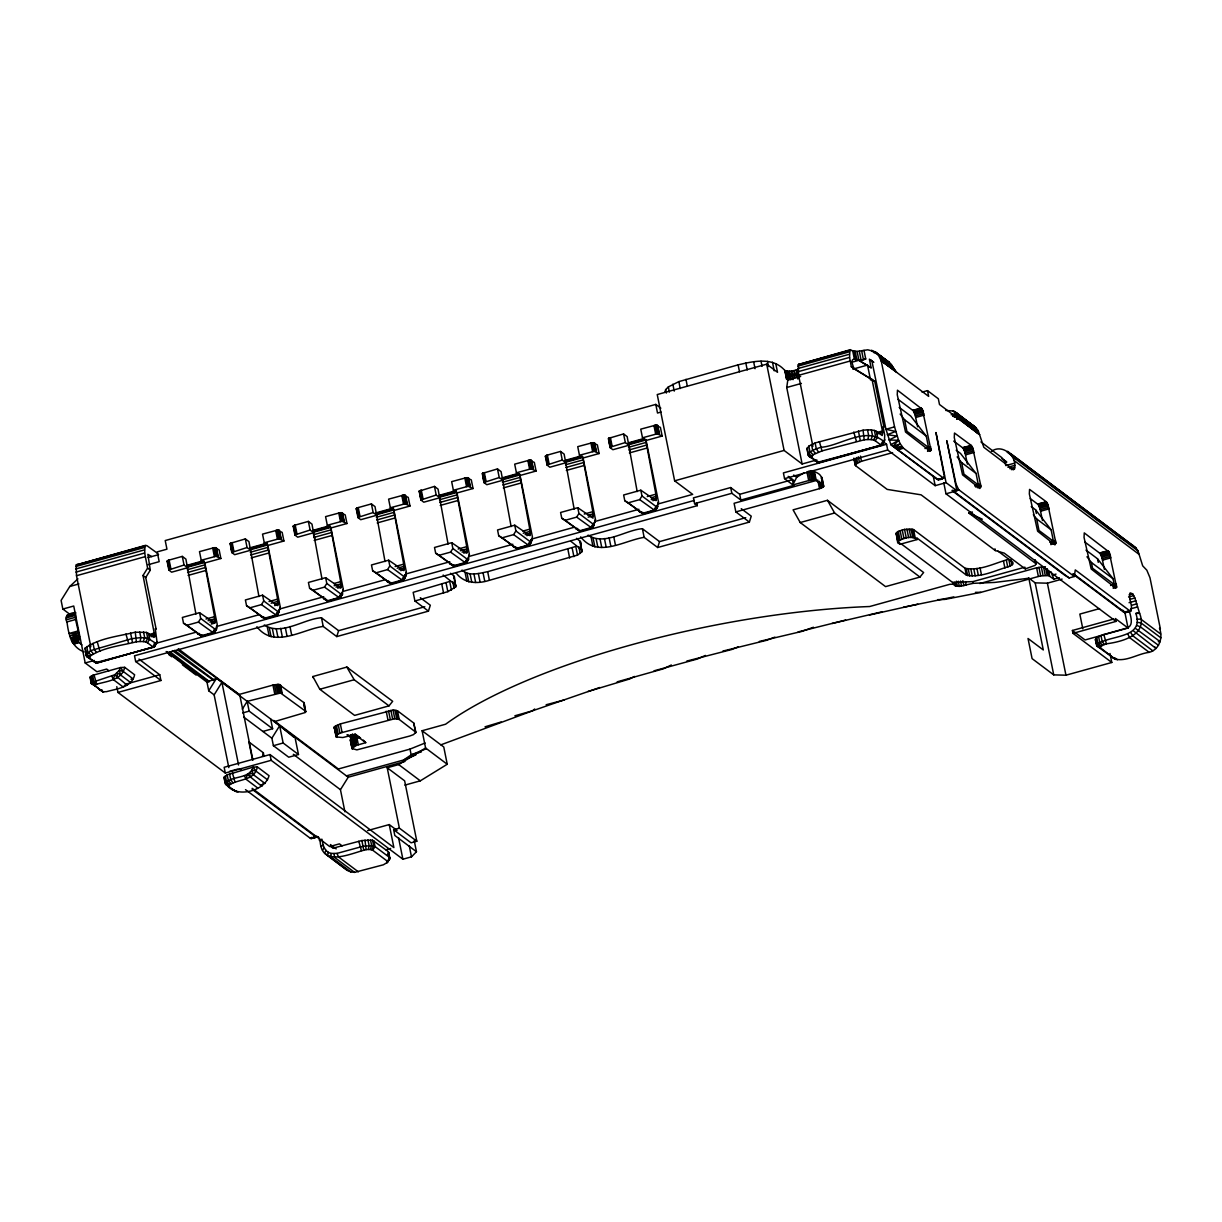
<?xml version="1.0" encoding="UTF-8"?>
<svg xmlns="http://www.w3.org/2000/svg" width="1222" height="1222" viewBox="0 0 1222 1222"><rect width="100%" height="100%" fill="white"/><g stroke="black" fill="none" stroke-linecap="round" stroke-linejoin="round"><path stroke-width="1.5" d="M322.364 840.736C322.852 846.067 325.281 851.994 330.979 853.43L330.948 856.989L350.806 871.897L354.548 872.371L383.403 864.794L387.359 862.396L389.986 858.195L388.291 851.627L372.527 840.201L361.88 840.537L334.339 847.839L330.322 846.128L333.209 848.297M156.615 642.955L153.911 647.186L95.53 662.706L90.123 658.643L89.786 656.413C103.122 647.171 120.825 645.812 136.36 641.794L135.275 632.186C118.473 636.372 99.379 637.93 85.112 648.149L86.67 656.565L96.599 663.103L154.705 646.575L156.996 641.687L155.255 628.597L156.156 629.269L145.724 577.502L143.02 575.47L147.587 568.138L144.67 553.016L145.006 545.867L146.884 545.638L157.791 553.535M318.637 837.223L320.118 840.782C321.478 868.109 350.622 853.353 366.081 849.641L364.996 840.033M884.438 440.959L881.734 445.205L817.625 462.313L811.53 457.242L813.21 454.691L822.024 450.887L864.183 439.813L863.083 430.205L815.12 442.96L808.811 446.152L806.795 449.207L808.765 456.173L818.694 462.695L881.734 445.205L884.438 440.959L884.713 435.246L883.078 426.6L883.98 427.288L874.708 381.264L851.322 366.753L849.565 357.404L849.901 350.24L857.111 351.432L867.788 349.798L874.967 351.737L889.234 362.384L896.551 372.252M195.917 614.055L185.897 559.096L182.292 556.392L168.407 560.272L167.154 561.524M258.957 596.565L248.937 541.606L245.332 538.902L230.393 543.316L231.798 552.451L234.639 554.681L250.678 550.236L247.073 547.517L245.332 538.902M321.997 579.06L311.977 524.116L308.372 521.397L294.487 525.292L293.234 526.529M330.918 527.965L346.956 523.52L345.215 514.89L340.296 512.66L325.571 516.631L327.313 525.261L330.918 527.965L343.306 589.432L340.816 597.39L328.397 601.316L309.594 588.21L308.433 582.451L325.632 577.685L340.816 588.118L340.663 581.657L330.383 526.147L313.199 530.928M385.037 561.57L375.017 506.611L371.412 503.907L357.527 507.787L356.274 509.039M393.958 510.475L409.996 506.015L408.255 497.385L403.336 495.17L388.611 499.141L390.337 507.756L393.958 510.475L406.346 571.942L403.856 579.9L391.437 583.826L372.634 570.705L371.473 564.961L388.672 560.195L403.856 570.613L403.703 564.167L393.423 508.658L376.239 513.423M448.077 544.08L438.056 489.121L434.452 486.417L419.238 491.091L420.918 499.966L423.759 502.196L439.798 497.751L440.546 501.478M511.117 526.575L501.096 471.631L497.491 468.912L482.553 473.342L483.958 482.476L486.799 484.706L502.838 480.246L499.233 477.542L497.491 468.912M520.037 475.48L536.076 471.035L534.335 462.405L529.416 460.175L514.691 464.146L516.417 472.777L520.037 475.48L532.425 536.947L529.936 544.905L517.517 548.831L498.713 535.725L497.553 529.966L514.752 525.2L529.936 535.633L529.783 529.172L519.503 473.662L502.303 478.444M574.157 509.085L564.136 454.126L560.531 451.422L546.646 455.302L545.394 456.554M583.077 457.99L599.116 453.53L597.375 444.9L592.456 442.685L577.731 446.656L579.457 455.271L583.077 457.99L595.465 519.457L592.976 527.415L580.557 531.341L561.753 518.22L560.592 512.476L577.777 507.71L592.976 518.128L592.823 511.682L582.543 456.173M637.181 491.595L627.176 436.636L623.571 433.932L608.632 438.347L610.16 447.68L612.879 449.711L628.918 445.266L625.313 442.547L623.571 433.932M187.103 566.596L204.288 561.83L214.583 616.652L214.736 623.098L199.553 612.68L182.353 617.446L183.514 623.189L202.317 636.311L214.736 632.385L217.226 624.427L204.838 562.96L201.233 560.241L199.492 551.626L214.217 547.655L219.135 549.869L220.876 558.5L204.838 562.96M267.878 545.455L283.916 541.01L282.175 532.38L277.257 530.165L262.531 534.121L264.273 542.751L267.878 545.455L280.266 606.922L277.776 614.895L265.357 618.821L246.554 605.7L245.393 599.956L262.593 595.175L277.776 605.608L277.623 599.147L267.328 544.325L250.143 549.106M456.997 492.97L473.036 488.525L471.295 479.895L466.376 477.68L451.651 481.636L453.377 490.266L456.997 492.97L469.385 554.452L466.896 562.41L454.477 566.336L435.674 553.215L434.513 547.471L451.712 542.69L466.896 553.123L466.743 546.662L456.448 491.84L439.263 496.621M646.117 440.485L662.156 436.04L660.415 427.41L655.496 425.195L640.756 429.151L642.497 437.782L646.117 440.485L658.505 501.967L656.015 509.925L643.597 513.851L624.793 500.73L623.632 494.986L640.817 490.205L656.015 500.638L655.863 494.177L645.567 439.355L628.368 444.136M795.125 377.567L793.796 370.648L797.859 378.728L798.241 369.411C793.995 370.678 789.122 372.145 784.814 370.449C772.869 356.671 753.455 361.284 738.103 364.859L678.852 381.615L668.342 386.931L665.654 389.604L664.967 392.033M84.257 651.968C71.12 647.278 68.524 633.821 66.966 621.906C60 610.954 90.016 610.801 66.813 615.445M90.825 646.744L76.497 575.715L76.238 564.961L145.815 545.256M81.889 644.895L78.514 642.115L79.461 636.601L75.565 619.523L75.413 613.062M143.02 575.47L154.904 636.662L153.972 637.38L146.564 632.431L135.275 632.186M812.905 446.351L798.592 375.322L798.333 364.553L850.711 349.629M814.173 460.236L818.694 462.695L882.528 444.594L883.124 440.562M930.996 450.368L922.411 409.416L897.467 390.2L897.254 394.752L905.533 432.038L930.049 451.101L930.996 450.368L927.544 451.33M863.985 350.332L865.726 358.963L859.417 360.719L871.133 367.791L869.392 359.161L871.989 361.452L885.95 429.258L890.899 444.701L935.502 478.184C938.695 481.483 946.546 478.764 943.781 473.617L935.96 432.527L946.057 482.644L956.887 490.77L945.996 493.795L943.766 482.751M980.838 486.799L979.861 488.495L962.554 474.854L954.275 437.568L954.489 433.016L971.154 445.358L972.773 448L980.747 485.546L980.838 486.799L977.401 487.746M945.782 410.455L953.114 410.989L976.179 427.929L978.318 430.999L983.817 447.298L1013.45 469.798C1019.82 459.778 1003.781 442.44 991.454 451.346M1055.9 543.164L1054.922 544.859L1037.631 531.219L1029.336 493.932L1029.55 489.38L1046.231 501.723L1047.834 504.365L1055.9 543.164L1050.752 544.584M1116.633 587.324L1109.209 552.115L1084.265 532.899L1084.051 537.451L1091.185 568.994L1115.701 588.057L1116.633 587.324L1113.196 588.286M350.424 735.018L353.28 737.446L356.198 745.42L365.729 742.671L354.899 734.544L342.832 737.523L336.203 736.958L334.248 726.983L340.342 723.913L393.056 710.089L397.501 710.822L413.739 723.027L415.877 732.253L413.525 734.605L409.584 736.072L356.87 749.88L352.028 748.536L356.198 745.42L356.824 737.294L352.761 734.254M938.236 479.65L890.899 444.701L898.582 440.271L894.55 426.875L881.199 360.734L877.839 354.09L874.967 351.737L889.234 362.384L877.839 354.09L892.106 365.546L879.962 357.16L893.954 368.448M816.831 459.915L802.136 463.993L786.724 387.496L787.808 380.027L786.556 379.08L784.814 370.449L787.09 379.37L788.801 379.752L787.319 371.152L790.756 379.828L789.244 371.198L793.017 379.66L791.459 371.014L794.651 377.644M952.259 490.77L1064.576 575.104L1069.158 577.945L1074.321 576.509L1075.284 569.91L1129.968 610.969C1134.337 607.609 1127.539 598.261 1130.151 592.884L1132.657 593.8L1134.871 597.986L1139.622 613.337C1148.176 634.982 1122.346 641.733 1106.445 643.811L1102.504 645.277L1100.136 647.614L1114.983 659.07C1126.547 661.927 1137.972 653.648 1149.215 652.349C1159.464 649.615 1163.222 637.472 1159.479 628.245L1160.381 628.918L1149.978 577.731L1146.832 570.2L1142.692 565.847L1138.003 550.908L1135.88 547.838L1007.585 451.315M1114.983 659.07L1097.096 646.148L1096.837 644.361C1110.401 634.768 1144.586 638.77 1135.864 613.459L1138.721 612.665M136.36 641.794L140.041 641.504L140.851 637.594L139.69 631.85M366.081 849.641L368.296 849.473L369.105 845.563L367.944 839.804M864.183 439.813L867.864 439.523L868.674 435.612L867.513 429.854L863.083 430.205M328.229 852.253L327.527 855.537L347.369 870.431L350.806 871.897M262.501 756.25L263.341 752.783L248.906 741.953L252.526 759.916M183.514 623.189L186.966 625.282L198.422 622.09L213.774 633.133L214.782 628.994L200.714 618.424L199.553 612.68M246.554 605.7L250.006 607.777L261.462 604.6L276.814 615.628L277.822 611.504L263.753 600.934L262.593 595.175M309.594 588.21L313.046 590.287L324.502 587.11L339.853 598.138L340.862 593.999L326.793 583.429L325.632 577.685M372.634 570.705L376.07 572.797L387.542 569.605L402.893 580.649L403.902 576.509L389.818 565.939L388.672 560.195M435.674 553.215L439.11 555.292L450.582 552.115L465.933 563.143L466.941 559.019L452.858 548.449L451.712 542.69M498.713 535.725L502.15 537.802L513.622 534.625L528.973 545.654L529.981 541.514L515.898 530.944L514.752 525.2M561.753 518.22L565.19 520.312L576.662 517.12L592.013 528.164L593.021 524.024L578.938 513.454L577.777 507.71M624.793 500.73L628.23 502.807L639.702 499.63L655.053 510.659L656.061 506.534L641.978 495.964L640.817 490.205M280.266 606.922L277.776 614.895L265.357 618.821L260.622 616.27L266.32 618.072M330.994 600.124L340.816 597.39L343.306 589.432M404.879 576.662L406.346 571.942M467.461 560.501L468.836 558.714L466.896 562.41L469.385 554.452M595.465 519.457L592.976 527.415L580.557 531.341L575.822 528.79L577.731 528.5M656.581 508.016L657.955 506.229L656.015 509.925L658.505 501.967M155.988 643.444L147.725 638.174L140.851 637.594L131.747 638.678L90.581 650.654L85.861 655.359L89.435 657.635M130.968 679.218L133.137 678.897L123.208 671.443L120.581 667.533L119.237 670.42L114.7 674.819L91.131 682.701L102.831 691.774L106.604 691.652C116.762 688.704 132.007 687.604 134.619 674.773L124.69 667.319L120.581 667.533L92.612 675.354L90.107 677.843M102.831 691.774L94.72 685.664L96.675 684.198C106.849 681.25 122.078 680.165 124.69 667.319M231.798 552.451L247.073 547.517M224.268 776.993L223.993 777.971C227.704 800.12 264.074 793.628 269.054 775.71L257.323 766.897L253.214 767.111L227.155 774.84L224.268 776.993L225.413 783.088M267.572 779.835L255.841 771.036L253.214 767.111C249.212 779.239 233.478 775.328 225.428 782.752L225.154 783.714L235.464 791.352M228.743 786.006L228.942 785.272C238.153 778.628 254.818 781.148 257.323 766.897M274.247 721.667L305.271 712.518L304.217 702.864L278.815 684.381L272.949 685.084L239.13 694.463L177.465 649.814M305.805 711.983L303.942 702.467M335.79 736.347L338.143 733.994L342.084 732.528L394.798 718.719L399.227 719.452L415.877 732.253M420.918 499.966L436.193 495.032L439.263 497.339L456.463 492.573M454.004 578.235L453.606 575.562L450.551 573.271M483.958 482.476L499.233 477.542M451.437 590.104L449.696 581.473L413.173 592.349L414.915 600.98L447.832 591.662L455.745 586.865L454.416 576.784M388.84 852.437L387.481 854.484M387.359 862.396L389.986 858.195L389.451 857.386L375.017 846.541L371.671 845.624L363.026 846.281L337.012 853.384L330.979 853.43M576.631 538.291L580.496 541.789L581.825 551.87L577.517 555.109L489.411 580.313C477.771 584.024 464.284 583.856 456.142 572.996M608.357 438.606L610.16 447.68M581.825 551.87L580.496 541.789M883.796 441.463C865.512 425.821 839.835 446.336 820.542 447.328L812.676 450.261L808.353 453.499L807.941 454.951L811.53 457.242M804.076 472.731L796.698 477.267L792.681 485.012L808.689 480.567L806.948 471.936C811.729 469.279 822.33 473.724 821.291 478.55M819.504 488.693L817.778 480.063L734.101 503.296L735.843 511.911L820.94 488.235L823.704 486.157L821.963 477.527M1035.431 560.379L1036.134 563.831L1035.126 565.358L1025.258 568.917L1004.24 553.138L995.288 550.557L921.098 494.834L887.172 489.396L855.599 465.689L854.346 459.182M895.925 533.739L898.292 531.387L904.54 529.386L913.537 529.569L964.952 568.184C979.723 571.392 994.723 562.991 1008.776 559.248L1010.166 566.153C996.113 569.895 981.113 578.281 966.358 575.088L916.729 537.833L917.08 539.559L899.881 544.325L897.666 542.369L896.337 534.35M897.666 542.369L897.88 541.636C902.982 537.97 911.627 535.297 917.08 539.559M1100.136 647.614L1096.562 645.338L1095.401 639.595L1096.745 637.548L1103.802 634.508L1126.715 628.139C1134.26 625.725 1130.518 616.163 1129.296 610.939M125.362 684.763L123.223 687.039L113.295 679.585L114.7 674.819L127.195 685.298L126.431 683.617M257.659 787.976L245.928 779.162L247.333 774.397L261.63 786.235L262.806 783.852M203.28 635.562L197.582 633.76L202.317 636.311L214.736 632.385L216.691 628.704L213.774 633.133M245.5 789.641L310.449 838.399L311.854 837.314M392.399 583.077L386.702 581.275L391.437 583.826L403.856 579.9L406.269 574.523L404.558 575.073M520.114 547.639L529.936 544.905L531.86 539.009L574.065 527.293M264.303 624.961C281.64 636.326 303.896 618.668 321.478 617.797L323.219 626.428L336.753 636.586L338.616 630.674L424.813 606.754M336.753 636.586L428.448 611.137L430.312 605.226L420.322 597.711M588.103 535.114C604.447 546.173 625.756 529.768 642.405 528.729L644.147 537.359L657.68 547.517L659.544 541.606L745.741 517.685M657.68 547.517L749.376 522.084L751.24 516.158L741.25 508.658M342.282 592.823L341.381 595.496L342.756 593.709L339.853 598.138M958.796 418.993C962.539 417.802 955.558 411.081 953.114 410.989L967.091 421.926M140.041 641.504L143.249 641.581L144.7 637.685L143.539 631.927M368.296 849.473L370.22 849.519L371.671 845.624L370.51 839.865M867.864 439.523L871.072 439.599L872.523 435.689L871.362 429.945L867.513 429.854M214.736 632.385L217.149 627.008M277.776 614.895L279.701 608.984L323.738 596.764M340.816 597.39L341.961 594.381L340.862 593.999L338.57 597.68L327.114 600.857L313.046 590.287M403.856 579.9L405.796 576.219L404.421 578.006M529.936 544.905L532.349 539.528M592.976 527.415L594.9 521.504L638.938 509.284M325.938 850.375L324.64 853.185L347.369 870.431M143.249 641.581L145.769 642.008L147.725 638.174L146.564 632.431M370.22 849.519L371.732 849.779L373.688 845.945L372.527 840.201M871.072 439.599L873.593 440.012L875.548 436.193L874.387 430.45L871.362 429.945M156.996 641.687L154.705 646.575L96.599 663.103L92.093 660.628M883.002 443.006L884.82 439.691M276.814 615.628L278.921 611.886L277.822 611.504L275.53 615.17L264.074 618.347L250.006 607.777M402.893 580.649L405.001 576.891L403.902 576.509L401.61 580.175L390.154 583.352L376.07 572.797M465.933 563.143L468.041 559.401L466.941 559.019L464.65 562.685L453.194 565.862L439.11 555.292M528.973 545.654L531.081 541.896L529.981 541.514L527.69 545.195L516.234 548.373L502.15 537.802M592.013 528.164L594.106 524.406L593.021 524.024L590.73 527.69L579.274 530.867L565.19 520.312M655.053 510.659L657.146 506.916L656.061 506.534L653.77 510.2L642.314 513.377L628.23 502.807M77.918 578.831L69.791 586.468L61.1 600.414L62.841 609.045L71.64 615.644M145.724 577.502L150.291 570.17L147.877 554.36L151.681 556.575M145.769 642.008L147.434 642.741L149.71 639.075L148.549 633.317M155.133 643.139L152.842 646.805L147.434 642.741M198.422 622.09L200.714 618.424M261.462 604.6L263.753 600.934M228.82 767.615L214.14 694.86L208.733 690.797L216.508 678.317L348.224 777.223L404.849 761.505M214.14 694.86L221.915 682.38L238.565 764.972M242.323 709.142L247.18 701.352L280.556 693.011L305.943 711.494M324.502 587.11L326.793 583.429M271.88 738.21L279.655 725.731L283.137 742.991L298.474 754.509L288.728 757.212L273.392 745.695L271.88 738.21L243.804 717.131M387.542 569.605L389.818 565.939M450.582 552.115L452.858 548.449M344.925 811.836L340.449 789.702L348.224 777.223M513.622 534.625L515.898 530.944M576.662 517.12L578.938 513.454M371.732 849.779L372.725 850.222L375.017 846.541L373.856 840.797M387.573 861.663L389.451 857.386M639.702 499.63L641.978 495.964M873.593 440.012L875.242 440.76L877.533 437.079L876.373 431.335L874.387 430.45M882.941 441.142L880.665 444.823L875.242 440.76M386.564 863.19L389.711 859.173L388.291 851.627M322.516 850.115L324.227 847.931M388.993 705.873L392.659 701.306L346.819 667.09L312.847 676.53L319.797 689.269L354.609 715.405L388.993 705.873L354.181 679.738L346.819 667.09M919.952 577.074L923.618 572.507L827.462 500.302L793.078 509.849L800.227 522.542L885.568 586.621L919.952 577.074L834.611 512.996L827.462 500.302M898.277 449.635L903.44 448.199L896.948 448.673L901.912 446.565L895.084 447.42L900.263 443.861L898.582 440.271L893.145 446.152L900.263 443.861L903.44 448.199L943.567 478.169L938.16 479.65L943.567 478.169M271.162 760.313L225.306 773.037L224.161 767.294L270.001 754.57L271.162 760.313L402.893 859.219L411.478 856.836L416.473 851.734L414.243 840.721M184.033 565.022L168.758 569.941L171.599 572.186L187.638 567.726L184.033 565.022L182.292 556.392M330.383 527.568L313.183 532.334L310.113 530.027L294.838 534.961L297.679 537.191L313.718 532.731M373.153 512.537L357.878 517.456L360.719 519.701L376.758 515.241L373.153 512.537L371.412 503.907M208.733 690.797L206.992 682.166L216.508 678.317M304.079 703.353L304.232 707.339M562.273 460.052L546.998 464.971L549.839 467.216L565.878 462.756L562.273 460.052L560.531 451.422M610.099 447.237L625.313 442.547M855.385 464.36L861.479 461.274L892.564 452.644M1010.166 566.153L1013.038 563.984L1012.778 562.212L997.916 551.061M530.638 540.078L531.86 539.009M199.492 633.47L198.682 634.142L202.317 636.311M329.36 600.582L328.397 601.316L323.662 598.78L325.571 598.475M388.611 580.985L387.802 581.657L391.437 583.826M534.717 709.004L532.318 710.883L440.882 744.84M92.948 660.934L97.393 662.477M455.439 565.587L449.742 563.785L454.477 566.336L465.261 562.853M516.937 547.624L512.782 546.295L517.517 548.831L518.479 548.098M644.544 513.103L638.862 511.3L643.597 513.851L654.381 510.368M815.028 460.541L819.488 462.084M320.118 840.782L322.073 839.3L319.217 840.094M321.279 846.525L323.234 845.059M952.87 416.015L956.902 413.204L976.179 427.929L958.705 415.083L953.328 416.488M346.422 775.863L403.642 759.992L411.172 754.86L426.295 748.735M399.38 828.134L393.652 829.738L411.081 842.813L416.809 841.225L399.38 828.134L387.206 767.752L398.678 764.575L425.592 747.986L447.237 764.254L420.322 780.827L404.849 785.12M386.839 861.327L388.642 860.227M599.834 687.497L532.318 710.883L514.89 715.787M354.838 734.208L360.261 738.271L354.945 737.202L350.577 739.066L352.028 748.536L350.286 739.86L352.242 747.803L350.577 739.066L353.036 747.009L351.539 738.21L346.972 734.773M954.489 417.328L958.705 415.083L978.318 430.999L959.988 418.443L956.627 419.177M634.493 676.453L629.697 678.974L587.95 691.499M671.321 664.997L663.271 668.862L617.156 681.845M953.114 416.244L957.895 414.136M705.43 655.435L697.319 659.04L654.045 670.817M462.023 570.094C468.958 576.616 479.452 573.286 487.67 571.682L575.776 546.478L577.517 555.109M403.642 759.992L415.908 754.906L411.172 754.86L410.012 749.101L425.134 742.991M738.332 646.82L731.779 649.508L686.81 661.071M78.88 642.635L73.732 644.07L78.514 642.115L72.969 643.246L78.376 641.336L72.144 641.886L78.62 639.274L71.304 640.099L78.972 638.006L70.509 637.991L78.85 634.798L69.822 635.7L78.315 632.904L69.287 633.408L77.872 631.026M774.87 637.136L766.637 640.297L722.844 651.082M813.424 627.253L801.815 631.423L759.32 641.443M1129.617 610.496L1124.393 612.39L1122.835 611.519L1073.084 574.172M944.071 477.283L938.16 479.65M845.609 620.073L798.073 631.927M956.597 418.642L959.912 417.542L978.318 430.999L959.499 416.381L956.368 417.359M311.564 838.261L317.689 836.627L311.564 838.261L316.804 836.581M1131.083 610.832L1124.866 612.619M882.024 611.825L832.106 623.48M485.027 726.815L501.127 721.988M917.859 604.172L869.468 615.017M411.172 754.86L421.468 751.851M953.817 596.901L903.532 607.212M775.787 363.682L777.528 372.313L766.698 364.171L657.237 394.553L674.636 480.826L692.675 494.375L657.94 504.014M76.238 564.961L145.006 545.867M798.333 364.553L849.901 350.24M81.721 563.724L108.88 556.178M112.5 555.185L130.586 550.16M134.206 549.152L145.067 546.142M660.827 408.194L655.786 404.406L165.214 540.552L166.956 549.182L157.21 551.886L159.181 561.662L148.244 564.701M803.755 363.346L809.086 361.865M812.645 360.872L849.993 350.5M75.764 566.534L144.532 547.456M797.859 366.142L849.427 351.829M75.657 568.978L144.425 549.9M797.737 368.586L849.321 354.273M75.901 572.11L144.67 553.016M797.997 371.717L849.565 357.404M661.071 412.043L657.512 413.036L655.786 404.406M76.497 575.715L145.265 556.636M798.592 375.322L850.161 361.009M148.061 557.568L158.57 554.666M787.808 380.027L800.639 376.468M851.566 362.338L858.867 360.307L871.133 367.791M69.791 586.468L78.911 583.933M786.724 387.496L801.403 383.418M852.834 369.151L867.528 365.072L870.538 379.996M201.233 560.241L215.958 556.285L220.876 558.5M264.273 542.751L278.998 538.78L283.916 541.01M327.313 525.261L342.038 521.29L346.956 523.52M390.337 507.756L405.078 503.8L409.996 506.015M453.377 490.266L468.118 486.295L473.036 488.525M516.417 472.777L531.158 468.805L536.076 471.035M579.457 455.271L594.197 451.315L599.116 453.53M642.497 437.782L657.237 433.81L662.156 436.04M187.149 565.282L202.623 560.99M250.189 547.777L267.374 543.011M313.229 530.287L328.703 525.995M376.269 512.797L393.453 508.016M439.309 495.292L456.493 490.526M502.349 477.802L517.822 473.51M565.389 460.312L580.862 456.02M628.429 442.807L643.902 438.515M187.119 565.908L204.303 561.142M250.159 548.418L267.343 543.653M439.263 495.933L456.463 491.168M565.343 460.938L580.817 456.646M628.383 443.449L643.857 439.156M313.183 531.601L330.368 526.835M376.223 514.111L393.408 509.345M502.288 479.116L519.487 474.35M565.328 461.626L582.527 456.86M187.103 567.329L204.303 562.548M250.143 549.824L267.343 545.058M376.223 514.844L393.423 510.063M502.303 479.849L519.487 475.083M565.343 462.359L582.527 457.578M628.383 444.854L645.567 440.088M187.256 569.758L204.456 564.976M250.296 552.252L267.481 547.487M313.336 534.762L330.52 529.997M376.376 517.273L393.56 512.492M439.416 499.767L456.6 495.002M502.456 482.278L519.64 477.512M565.496 464.788L582.68 460.007M628.536 447.283L645.72 442.517M187.592 572.476L204.792 567.695M250.632 554.971L267.832 550.206M313.672 537.481L330.872 532.716M376.712 519.992L393.912 515.21M439.752 502.486L456.952 497.721M502.792 484.997L519.992 480.231M565.832 467.507L583.031 462.726M628.872 450.002L646.071 445.236M62.841 609.045L73.732 606.02L85.204 662.966L96.935 671.764L106.681 669.06L108.941 670.756M188.112 575.409L205.311 570.628M251.152 557.904L268.351 553.138M314.191 540.414L331.391 535.648M377.231 522.924L394.431 518.143M440.271 505.419L457.471 500.653M503.311 487.929L520.511 483.164M566.351 470.439L583.551 465.658M629.391 452.934L646.591 448.168M74.802 613.398L67.286 615.078M66.523 616.392L75.122 614.009M66.462 617.858L75.046 615.476M66.599 619.737L75.199 617.354M66.966 621.906L75.565 619.523M922.06 392.125L927.498 390.628L938.328 398.754L939.489 404.497L979.555 434.574L959.988 418.443M898.094 399.35L912.758 410.348L921.357 407.965M912.758 410.348L921.862 408.515M913.262 410.898L913.812 411.799L922.411 409.416M913.812 411.799L914.377 412.99L922.977 410.607M674.636 480.826L784.096 450.444L802.136 463.993M914.377 412.99L914.896 414.395L923.496 412.013M917.6 426.768L915.354 415.923L923.954 413.54M915.721 417.466L924.321 415.068M894.55 426.875L885.95 429.258L895.634 431.488L887.264 434.711L897.009 436.055L888.959 440.012L898.582 440.271M149.206 634.493L154.614 632.981M876.999 432.512L882.437 430.999L871.989 379.232M205.999 619.035L214.583 616.652M269.039 601.53L277.623 599.147M333.789 583.566L340.663 581.657M395.118 566.55L403.703 564.167M458.158 549.045L466.743 546.662M522.909 531.081L529.783 529.172M584.223 514.065L592.823 511.682M647.263 496.56L655.863 494.177M149.451 635.929L154.858 634.432M877.243 433.947L882.666 432.451L882.437 430.999M208.076 620.715L214.95 618.806M271.116 603.225L277.99 601.316M334.156 585.735L341.03 583.826M397.196 568.23L404.07 566.321M460.236 550.74L467.11 548.831M523.26 533.25L530.149 531.341M588.026 515.272L593.189 513.836M651.066 497.782L656.229 496.346M151.345 636.677L154.95 635.684M951.174 414.793L956.902 413.204L976.179 427.929M209.94 622.12L215.103 620.684M274.69 604.142L278.142 603.194M336.019 587.125L341.182 585.705M399.059 569.635L404.222 568.199M462.099 552.145L467.247 550.71M525.139 534.64L530.287 533.22M588.179 517.15L593.327 515.715M651.219 499.661L656.367 498.225M211.589 623.113L215.026 622.151M274.629 605.608L278.066 604.661M337.669 588.118L341.106 587.156M400.709 570.628L404.146 569.666M463.749 553.123L467.186 552.176M526.789 535.633L530.226 534.671M652.869 500.638L656.306 499.691M211.299 624.06L214.736 623.098M85.204 662.966L94.277 660.445M154.155 643.826L195.887 632.248M216.661 626.474L258.865 614.773M342.74 591.494L384.945 579.778M405.78 573.989L449.818 561.769M468.82 556.499L512.858 544.279M789.412 477.42L792.421 479.681L793.582 485.44L740.853 500.073L739.692 494.314L730.68 487.547L693.424 497.873L694.585 503.632L697.288 505.664L135.673 661.53L134.512 655.771L694.295 500.424M946.057 482.644L935.166 485.669L887.707 450.032L886.561 444.273L783.394 472.914L784.555 478.657L793.582 485.44M694.585 503.632L731.841 493.291L740.853 500.073M784.555 478.657L887.707 450.032M739.692 494.314L792.421 479.681M927.254 447.664L930.69 446.702M924.947 448.55L928.567 447.542L926.245 436.04L910.726 416.06L899.178 407.384M927.498 449.1L930.935 448.153M927.59 450.353L931.042 449.406M953.71 441.096L962.569 447.741L971.154 445.358M962.569 447.741L971.658 445.908M256.895 626.733C274.217 649.294 302.567 629.101 323.219 626.428M580.694 536.87C597.497 558.698 623.831 540.46 644.147 537.359M963.073 448.291L963.623 449.192L972.223 446.809M963.623 449.192L964.173 450.383L972.773 448M125.744 684.183L159.761 674.743L160.922 680.501L117.954 692.416L116.793 686.672M964.173 450.383L964.708 451.789L973.308 449.406M967.396 464.161L965.166 453.316L973.766 450.933M965.533 454.859L974.117 452.461M800.227 522.542L834.611 512.996M1014.413 463.199L1005.813 465.582L1004.621 461.03L1001.78 457.593L980.915 441.921M1007.89 467.278L1014.779 465.368M1009.769 468.668L1014.917 467.247M1011.419 469.66L1014.856 468.698M975.339 485.531L980.502 484.095M974.744 485.944L978.379 484.951L976.057 473.449L960.523 453.454L956.2 450.2M975.584 486.967L980.747 485.546M319.797 689.269L354.181 679.738M242.659 712.93L249.151 711.128L272.613 728.74L262.867 731.443M1036.134 563.831L968.817 512.996L972.407 512.003M1030.253 498.561L1037.631 504.106L1046.231 501.723M1037.631 504.106L1046.735 502.273M1038.135 504.655L1038.685 505.557L1047.285 503.174M1038.685 505.557L1039.25 506.748L1047.834 504.365M1039.25 506.748L1039.769 508.153L1048.369 505.771M1042.473 520.526L1040.227 509.681L1048.827 507.298M1040.594 511.224L1049.194 508.826M273.392 745.695L283.137 742.991M1050.416 541.896L1055.564 540.46M1049.805 542.308L1053.44 541.3L1051.119 529.798L1035.599 509.818L1031.261 506.565M229.568 771.357L237.679 769.096M1050.645 543.332L1055.808 541.911M425.592 747.986L422.109 730.741L445.602 724.218A325.128 92.337 -11.4 0 1 869.682 606.524L949.723 584.315L952.961 584.177L955.909 586.102L959.346 586.392L973.338 583.322L994.586 582.436L1025.075 578.693A12.235 3.483 -11.4 0 0 1028.802 578.067L1035.187 582.863L1047.391 583.184L1062.101 579.106M901.057 543.744L952.61 582.451L972.987 581.596L1024.907 567.191L1025.258 568.917M979.815 583.551L1036.623 567.787L1045.421 566.733M1084.892 542.049L1099.556 553.047L1108.155 550.664M1099.556 553.047L1108.659 551.214M1100.06 553.597L1100.625 554.498L1109.209 552.115M1100.625 554.498L1101.175 555.689L1109.775 553.306M410.012 749.101L338.372 768.989L273.713 720.43M1101.175 555.689L1101.709 557.095L1110.294 554.712M937.656 599.681L944.82 599.422L980.899 592.365L1040.686 575.868L1048.675 575.608L1053.807 579.167L1059.23 577.655M1104.383 569.406L1102.168 558.622L1110.752 556.239M1102.519 560.165L1111.119 557.767M1050.874 571.636L1052.402 575.119L1056.022 574.111M1112.906 584.605L1116.343 583.658M1110.584 585.506L1114.22 584.498L1113.059 578.739L1097.524 558.76L1085.976 550.099M1113.135 586.056L1116.572 585.094M1113.242 587.308L1116.679 586.346M1129.22 594.747L1132.657 593.8M1128.593 597.023L1133.756 595.603M1129.708 599.422L1134.871 597.986M1099.525 608.617L1079.836 614.086L1082.814 628.872M1129.052 602.706L1135.925 600.796M1131.679 605.272L1136.842 603.851M1130.686 608.816L1137.56 606.922M315.612 836.963L310.449 838.399L316.895 837.024L311.091 838.628L316.192 837.162L252.175 789.336M1124.805 612.39L1129.968 610.969L1125.126 612.665L1073.16 573.622M1028.802 578.067L1043.298 649.951L1028.023 638.495L1032.086 658.627L1053.746 674.88L1065.951 675.201L1111.791 662.477L1072.992 633.347L1072.412 630.476L1113.609 619.05M1072.992 633.347L1115.976 621.418L1115.396 618.546L1128.028 628.032L1085.044 639.961L1072.412 630.476M367.578 830.593L389.238 824.575L397.089 830.471M385.862 849.809L390.673 848.465M546.142 704.758L564.182 699.992M72.144 641.886L78.422 640.389M874.708 381.264L854.025 368.784C848.037 352.959 856.866 362.567 865.726 358.963M808.689 480.567L815.563 480.032L823.704 486.157M952.87 490.648L958.659 489.655L1074.321 576.509M313.535 836.994L316.88 836.337M956.612 418.061L959.912 417.542M70.509 637.991L79.461 636.601M1135.864 613.459L1139.622 613.337M1137.025 619.218L1140.783 619.096L1160.64 634.004M975.446 592.349L980.899 592.365M99.394 689.682L102.343 690.186M1158.303 641.642L1160.167 641.718L1140.325 626.81L1136.643 625.389M232.012 789.275L237.969 792.055M1137.224 622.303L1141.058 622.945L1160.9 637.853M123.208 671.443L119.237 670.42L120.672 675.063L130.601 682.518M255.841 771.036L251.869 769.997L253.305 774.641L265.021 783.455L263.402 782.645M215.882 629.376L214.782 628.994L212.491 632.66L201.034 635.837L186.966 625.282M799.127 363.942L800.196 364.324M77.047 564.335L78.116 564.717M969.871 424.11L973.308 425.577M1129.571 544.019L1132.993 545.486M334.049 727.716L335.546 728.786M1111.531 656.993L1115.976 659.513M351.692 740.96L350.699 740.517L352.44 749.147M968.817 512.996L982.335 519.228M786.556 379.08L785.807 370.892L787.854 379.599L787.319 371.152M639.961 511.682L643.597 513.851M578.128 529.905L580.557 531.341M513.882 546.677L517.517 548.831M450.842 564.167L454.477 566.336M324.762 599.162L328.397 601.316M261.722 616.652L265.357 618.821M812.202 458.25L808.765 456.173L807.207 447.741M1100.548 648.225L1097.096 646.148L1095.401 639.595M90.123 658.643L86.67 656.565L85.112 648.149M94.72 685.664L91.268 683.587L89.97 676.942M225.703 784.524L229.14 786.617M100.051 689.987L103.167 691.912M233.341 789.87L236.457 791.795M120.672 675.063L117.236 672.894L117.266 677.843M253.305 774.641L249.868 772.487L249.899 777.436M90.993 683.19L94.583 685.466M1135.299 628.276L1158.487 645.323M894.718 369.762L881.199 360.734L928.659 396.371L927.498 390.628M347.995 734.865L352.333 737.767L354.395 746.199L353.28 737.446L350.271 735.323M352.272 734.193L356.824 737.294L358.321 744.733M952.244 490.221L1069.158 577.945M1114.876 657.91L1117.488 659.758M352.043 735.14L354.945 737.202L356.198 745.42M101.059 690.155L103.671 692.003M877.717 354.67L871.53 350.271L874.265 352.853M880.818 356.87L885.446 360.185M895.39 370.877L881.199 360.734L895.986 371.702M1100.35 646.896L1096.837 644.361L1095.676 638.617M808.353 453.499L811.866 456.02M86.273 653.892L89.786 656.413M91.131 682.701L94.644 685.221M225.428 782.752L228.942 785.272M172.394 650.608L213.865 680.562M167.277 651.83L208.947 681.922M953.206 490.893L958.659 489.655L956.047 484.08L946.775 440.653L956.887 490.77M1010.472 453.668L1135.88 547.838M1007.188 452.125L1016.246 458.937M1028.344 468.011L1040.426 477.084M1049.484 483.897L1060.07 491.84M1070.64 499.783L1079.713 506.58M1091.796 515.669L1099.357 521.336M1112.952 531.539L1123.522 539.482M879.962 357.16L893.099 367.028M1012.595 456.738L1138.003 550.908M1013.832 460.327L1139.24 554.483M870.874 360.093L873.684 362.201M870.797 360.215L873.608 362.323M1002.025 458.739L1006.577 462.16M851.322 366.753L854.025 368.784M900.156 414.075L904.601 419.788L926.245 436.04M957.177 456.891L961.622 462.603L976.057 473.449M1033.354 514.676L1036.684 518.968L1051.119 529.798M1086.969 556.774L1091.399 562.487L1113.059 578.739M1114.22 584.498L1092.56 568.245L1091.399 562.487M928.567 447.542L906.923 431.29L904.601 419.788M978.379 484.951L963.944 474.105L961.622 462.603M1053.44 541.3L1039.006 530.47L1036.684 518.968M876.373 431.335L882.208 435.551L882.666 432.451M882.941 441.57L886.561 444.273M945.996 493.795L1115.976 621.418M1152.82 650.837L1132.977 635.929L1130.762 632.675M1149.215 652.349L1129.357 637.456L1127.875 633.897M793.704 475.007L796.698 477.267M788.144 476.351L794.163 480.872M735.843 511.911L749.376 522.084M642.405 528.729L659.544 541.606M570.75 541.193L582.237 550.419M443.158 575.043L456.157 585.414M414.915 600.98L428.448 611.137M321.478 617.797L338.616 630.674M422.109 730.741L443.769 746.993L447.237 764.254M147.587 568.138L150.291 570.17M398.678 764.575L420.322 780.827M355.159 734.01L360.582 738.073M387.206 767.752L404.635 780.827L416.809 841.225M178.275 648.775L239.13 694.463M174.578 650.348L214.094 680.074M166.161 651.509L206.992 682.166M168.697 654.503L171.737 656.779M182.384 664.783L196.085 675.063M293.311 754.295L340.449 789.702M416.473 851.734L394.813 835.481L393.652 829.738M270.001 754.57L393.881 847.579L389.238 824.575M138.957 659.116L159.761 674.743M135.673 661.53L160.922 680.501M372.725 850.222L387.16 861.052M239.313 768.653L241.559 770.349M342.16 845.884L339.456 843.852L329.711 846.556L252.175 788.327M330.414 844.555L336.187 848.893M330.902 845.991L333.789 848.144M358.351 871.836L338.509 856.928L337.012 853.384M117.954 692.416L225.306 773.037M354.548 872.371L334.691 857.477L333.973 853.811M169.827 651.708L209.313 681.464M877.839 354.09L890.853 363.973M959.362 419.238L979.555 434.574L959.774 419.024M352.012 734.865L354.945 737.202M349.568 735.568L352.333 737.767M274.95 721.912L293.922 737.309M1101.144 646.087L1097.906 643.307L1096.745 637.548M813.21 454.691L809.972 451.896L808.811 446.152M91.131 655.084L87.877 652.288L86.716 646.545M229.751 784.478L226.513 781.683L225.352 775.924M94.919 684.962L91.665 682.166L90.52 676.408M1133.298 630.766L1155.981 648.439L1154.958 647.018M363.285 740.104L365.729 742.671M1102.504 645.277L1099.708 642.207L1098.547 636.463M815.471 453.331L812.676 450.261L811.515 444.518M231.095 783.653L228.3 780.598L227.155 774.84M93.376 653.724L90.581 650.654L89.42 644.911M95.362 684.687L92.567 681.616L91.406 675.873M312.847 676.53L313.397 677.92M1104.306 644.498L1102.107 641.168L1100.946 635.425M818.465 452.033L816.281 448.703L815.12 442.96M232.898 782.874L230.714 779.56L229.553 773.801M96.385 652.426L94.186 649.096L93.025 643.352M95.973 684.427L93.773 681.097L92.612 675.354M260.866 784.57L261.63 786.235M1106.445 643.811L1103.802 634.508M856.408 441.341L853.766 432.038M822.024 450.887L819.382 441.585M361.422 850.573L358.779 841.271M244.446 775.619L245.928 779.162M235.036 782.187L232.394 772.884M128.585 643.337L125.942 634.019M111.813 676.026L113.295 679.585M99.929 651.28L97.286 641.978M96.675 684.198L94.033 674.895M1052.402 575.119L1053.807 579.167M1101.709 557.095L1102.168 558.622M1039.769 508.153L1040.227 509.681M964.708 451.789L965.166 453.316M914.896 414.395L915.354 415.923M334.461 728.327L337.196 737.401M1124.683 611.397L1128.028 628.032M1097.524 558.76L1098.257 562.364M1109.988 653.495L1111.791 662.477M1048.629 570.888L1049.667 576.051M1035.599 509.818L1036.332 513.454M1047.285 568.704L1048.675 575.608M1045.772 568.459L1047.162 575.363M1047.391 583.184L1065.951 675.201M1043.496 566.687L1045.238 575.318M1041.297 566.855L1043.038 575.486M1038.944 567.237L1040.686 575.868M1035.034 559.783L1035.721 563.22M1036.623 567.787L1038.364 576.417M1035.187 582.863L1053.746 674.88M1010.915 559.875L1011.969 565.053M1006.363 560.287L1007.768 567.176M1003.522 561.203L1004.912 568.093M994.952 548.831L995.288 550.557M980.029 567.711L981.419 574.615M976.943 568.444L978.333 575.348M973.812 568.948L975.202 575.852M970.864 569.177L972.254 576.081M972.987 581.596L973.338 583.322M968.298 569.116L969.688 576.02M966.281 568.78L967.671 575.684M964.952 568.184L966.358 575.088M965.533 581.855L966.22 585.292M962.86 580.664L963.898 585.842M960.523 581.046L961.561 586.224M958.308 581.214L959.346 586.392M956.383 581.168L957.422 586.346M955.222 582.65L955.909 586.102M933.318 476.458L935.166 485.669M954.229 582.207L954.917 585.659M952.61 582.451L952.961 584.177M913.537 529.569L915.278 538.199M912.544 529.126L914.285 537.756M911.032 528.882L912.773 537.512M909.107 528.836L910.833 537.466M906.892 529.004L908.633 537.634M904.54 529.386L906.281 538.001M902.233 529.936L903.975 538.551M900.095 530.608L901.836 539.238M898.292 531.387L900.034 540.017M861.663 350.882L863.404 359.512M899.529 542.599L899.881 544.325M896.948 532.212L898.689 540.842M859.326 351.264L861.052 359.879M896.138 533.006L898.078 542.98M857.111 351.432L858.852 360.062M855.186 351.386L856.928 360.016M853.674 351.142L855.415 359.757M852.681 350.683L854.422 359.314M858.409 430.938L860.273 440.424M860.441 456.096L861.479 461.274M858.302 456.784L859.356 461.962M856.5 457.563L857.538 462.741M855.156 458.387L856.194 463.55M854.193 458.785L855.599 465.689M853.796 458.189L855.186 465.078M821.703 477.13L823.567 486.646M821.642 480.277L823.032 487.181M821.092 482.537L822.131 487.715M819.534 481.331L820.94 488.235M796.118 370.098L797.859 378.728M814.478 471.707L816.22 480.338M813.821 471.402L815.563 480.032M812.813 471.234L814.555 479.864M811.53 471.218L813.272 479.834M810.049 471.325L811.79 479.956M808.49 471.57L810.232 480.2M772.472 362.201L774.213 370.816M767.431 361.361L768.485 366.539M766.698 364.171L784.096 450.444M761.016 361.223L762.054 366.386M753.653 361.788L755.043 368.693M745.832 363.026L747.222 369.93M738.103 364.859L739.509 371.763M730.68 487.547L731.841 493.291M685.954 379.324L687.344 386.228M678.852 381.615L680.242 388.52M672.848 384.212L674.239 391.116M696.708 502.792L697.288 505.664M668.342 386.931L669.381 392.109M665.654 389.604L666.357 393.056M657.711 425.378L659.452 434.009M657.375 425.225L659.116 433.856M656.871 425.149L658.612 433.779M656.229 425.134L657.971 433.764M655.496 425.195L657.237 433.81M654.717 425.317L656.458 433.947M653.938 425.5L655.679 434.131M629.299 447.13L630.048 450.857M610.389 437.583L612.13 446.213M609.686 437.812L611.412 446.442M609.075 438.072L610.817 446.702M608.632 438.347L610.374 446.977M594.671 442.868L596.412 451.498M613.75 536.687L615.491 545.317M594.335 442.731L596.076 451.346M593.831 442.639L595.572 451.269M593.189 442.624L594.931 451.254M592.456 442.685L594.197 451.315M591.677 442.807L593.418 451.437M590.898 442.99L592.639 451.621M609.121 537.787L610.863 546.417M604.432 538.535L606.173 547.15M600.017 538.871L601.743 547.502M596.153 538.795L597.894 547.41M593.128 538.291L594.87 546.906M591.143 537.39L592.884 546.02M579.686 540.582L581.428 549.197M578.831 546.57L580.221 553.474M572.171 548.036L573.912 556.667M567.909 549.411L569.651 558.042M547.349 455.073L549.09 463.703M546.646 455.302L548.373 463.932M546.035 455.562L547.777 464.192M545.592 455.837L547.334 464.467M545.317 456.112L547.12 465.185M531.631 460.373L533.372 469.004M531.295 460.22L533.036 468.851M530.791 460.144L532.532 468.759M530.149 460.129L531.891 468.744M529.416 460.175L531.158 468.805M528.637 460.297L530.379 468.927M527.858 460.48L529.6 469.111M484.309 472.578L486.05 481.208M483.607 472.807L485.333 481.437M482.995 473.067L484.737 481.697M482.553 473.342L484.294 481.957M482.278 473.601L484.08 482.675M487.67 571.682L489.411 580.313M468.591 477.863L470.333 486.493M468.255 477.71L469.996 486.341M467.751 477.634L469.492 486.264M467.11 477.619L468.851 486.249M466.376 477.68L468.118 486.295M465.597 477.802L467.339 486.432M464.818 477.985L466.56 486.616M483.041 572.782L484.783 581.397M478.352 573.515L480.093 582.146M473.937 573.866L475.663 582.482M470.073 573.775L471.814 582.405M467.048 573.271L468.79 581.901M465.063 572.385L466.804 581.015M453.606 575.562L455.745 586.865M434.452 486.417L436.193 495.032M452.751 581.565L454.141 588.469M446.091 583.031L447.832 591.662M441.829 584.406L443.571 593.021M421.269 490.068L423.011 498.698M420.567 490.297L422.293 498.927M419.956 490.557L421.697 499.187M419.513 490.832L421.254 499.462M419.238 491.091L421.04 500.165M405.551 495.353L407.293 503.983M405.23 495.216L406.957 503.831M404.726 495.124L406.452 503.754M404.07 495.109L405.811 503.739M403.336 495.17L405.078 503.8M402.557 495.292L404.299 503.922M401.794 495.475L403.52 504.106M413.739 723.027L415.679 732.986M358.229 507.558L359.971 516.188M357.527 507.787L359.268 516.417M356.916 508.047L358.657 516.677M356.473 508.321L358.214 516.952M397.501 710.822L399.227 719.452M356.198 508.596L358.015 517.67M396.508 710.379L398.235 719.01M394.996 710.135L396.722 718.765M393.056 710.089L394.798 718.719M390.857 710.257L392.598 718.887M388.504 710.639L390.246 719.254M386.198 711.189L387.939 719.804M342.511 512.858L344.253 521.489M342.191 512.705L343.917 521.336M409.248 845.746L411.478 856.836M341.686 512.629L343.413 521.244M341.045 512.614L342.771 521.229M340.296 512.66L342.038 521.29M339.517 512.782L341.259 521.412M338.754 512.965L340.48 521.595M398.54 837.65L402.893 859.219M347.598 667.472L347.781 668.373M314.1 534.594L314.848 538.322M308.372 521.397L310.113 530.027M340.342 723.913L342.084 732.528M361.88 840.537L363.744 850.023M338.219 724.585L339.945 733.215M336.417 725.364L338.143 733.994M295.189 525.063L296.931 533.693M294.487 525.292L296.228 533.922M335.057 726.189L336.798 734.819M293.876 525.552L295.617 534.182M334.248 726.983L336.203 736.958M293.433 525.827L295.174 534.442M293.158 526.086L294.976 535.16M279.471 530.348L281.213 538.978M279.151 530.195L280.877 538.826M278.647 530.119L280.373 538.749M278.005 530.104L279.731 538.734M277.257 530.165L278.998 538.78M276.478 530.287L278.219 538.917M275.714 530.47L277.44 539.101M289.965 626.55L291.691 635.18M285.322 627.65L287.063 636.265M280.632 628.383L282.374 637.013M276.218 628.734L277.959 637.365M294.991 737.248L298.474 754.509M272.369 628.643L274.11 637.273M269.344 628.139L271.085 636.769M280.48 684.855L282.221 693.47M279.823 684.549L281.564 693.18M267.358 627.253L269.1 635.883M278.815 684.381L280.556 693.011M277.531 684.351L279.273 692.981M276.05 684.473L277.791 693.103M274.492 684.717L276.233 693.348M272.949 685.084L274.69 693.714M270.627 718.964L272.613 728.74M232.149 542.553L233.891 551.183M231.447 542.782L233.188 551.412M230.836 543.042L232.577 551.672M230.393 543.316L232.134 551.947M230.118 543.576L231.936 552.65M263.341 752.783L264.059 756.372M216.431 547.838L218.173 556.468M247.18 701.352L249.151 711.128M216.111 547.7L217.837 556.316M215.607 547.609L217.333 556.239M214.965 547.593L216.691 556.224M214.217 547.655L215.958 556.285M213.438 547.777L215.179 556.407M212.674 547.96L214.4 556.59M239.955 695.929L252.908 760.176M169.11 560.043L170.851 568.673M168.407 560.272L170.148 568.902M167.796 560.531L169.537 569.162M167.353 560.806L169.094 569.437M167.078 561.081L168.896 570.155M130.586 632.935L132.45 642.421M1122.804 610.16L1122.835 611.519M1125.126 612.665L1130.61 611.199L1125.126 612.665M1006.546 461.962L1003.506 459.671L1006.546 461.947"/></g></svg>
